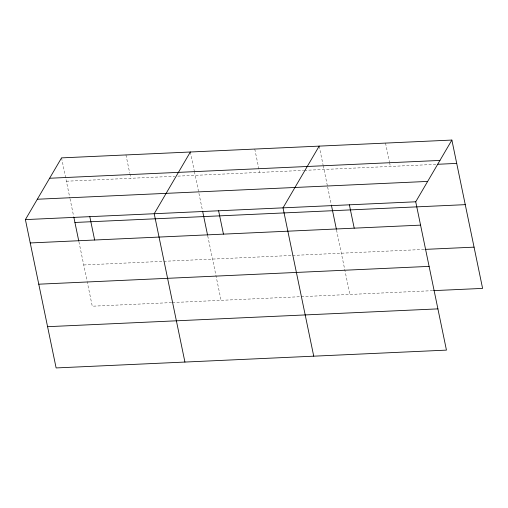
<?xml version="1.0" encoding="UTF-8"?>
<svg xmlns="http://www.w3.org/2000/svg" width="508" height="508" viewBox="0 0 508 508"><rect width="100%" height="100%" fill="white"/><g stroke="black" fill="none" stroke-linecap="round" stroke-linejoin="round"><path stroke-width="0.38" stroke-dasharray="2.54 1.91" d="M66.389 181.223L174.777 176.276M177.914 176.13L303.581 170.396M304.368 170.358L436.175 164.344M83.731 264.966L163.055 261.347M163.843 261.309L291.865 255.467M292.652 255.429L424.294 249.422M171.596 302.59L92.272 306.21L87.211 281.769M172.383 302.552L432.835 290.665M385.528 143.091L389.426 161.919M389.579 162.668L390.36 166.434M319.17 146.12L323.069 164.948M323.228 165.697L327.482 186.271M327.641 187.033L331.28 204.597M336.544 230.029L349.891 294.45M254.768 149.06L259.601 172.403M190.36 152L194.259 170.828M194.418 171.577L202.47 210.477M207.74 235.909L221.082 300.33M125.959 154.94L129.699 173.012M129.858 173.768L130.791 178.283M61.551 157.88L69.869 198.025M70.028 198.793L73.666 216.357M78.93 241.783L87.052 281.007"/><path stroke-width="0.76" d="M451.879 140.062L415.728 201.79L446.449 350.12L56.121 367.938L25.4 219.602L61.551 157.88L451.879 140.062L482.6 288.398L433.622 290.633M190.36 152L154.21 213.728L184.925 362.058M319.17 146.12L283.019 207.848L313.734 356.178M49.625 178.251L439.953 160.433M437.756 164.274L456.717 163.405M37.332 199.238L427.66 181.419M25.4 219.602L415.728 201.79M74.93 222.466L465.258 204.654M30.232 242.951L420.56 225.133M425.082 249.384L474.059 247.148M38.773 284.194L429.108 266.382M47.574 326.688L437.902 308.877M349.371 204.819L354.209 228.162M331.438 205.365L336.385 229.254M218.611 210.788L223.45 234.131M202.629 211.245L207.575 235.134M89.802 216.668L94.64 240.011M73.819 217.119L78.772 241.014"/></g></svg>
